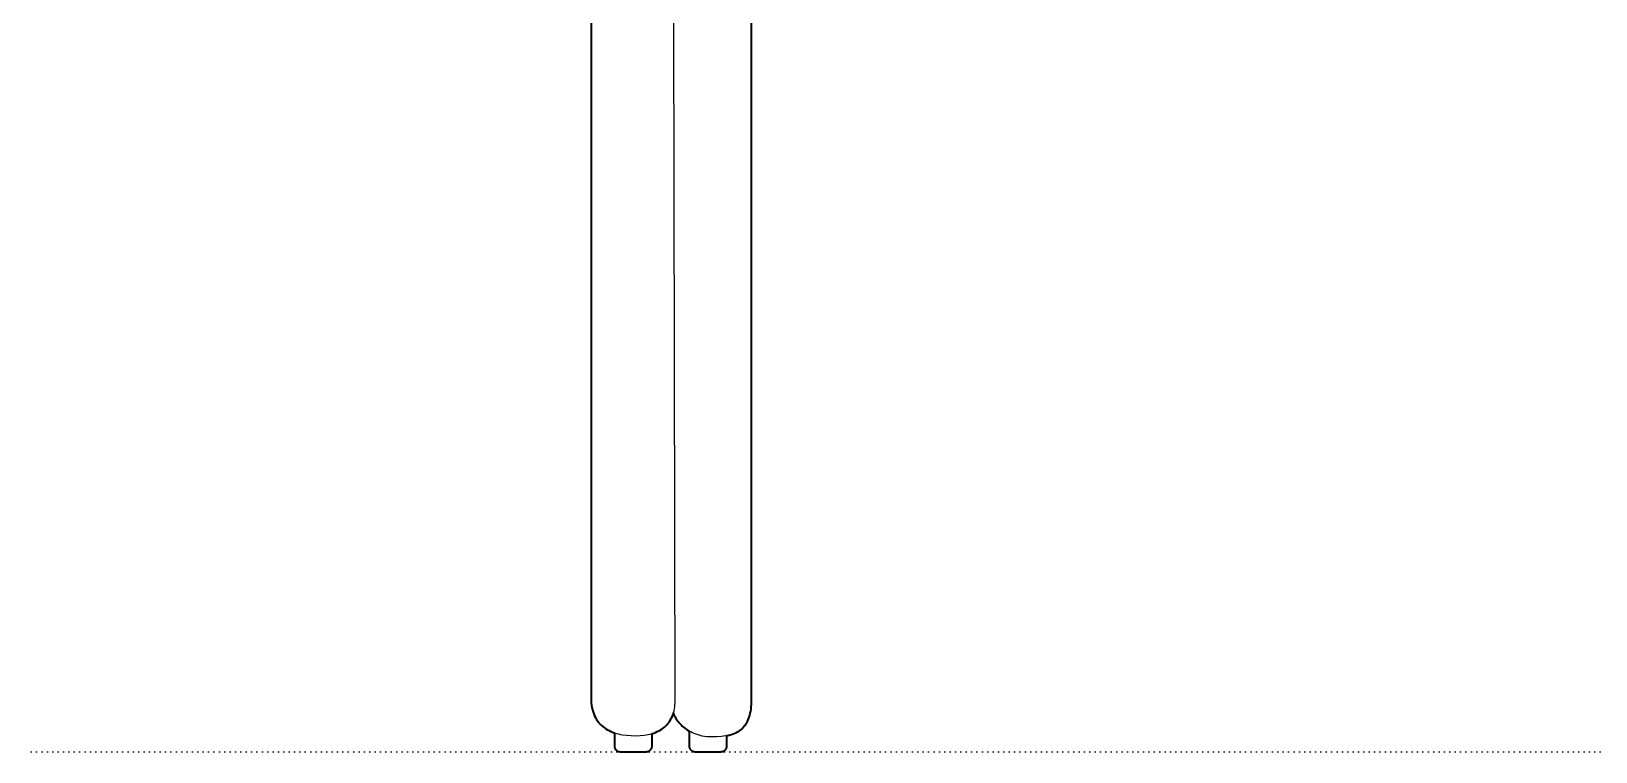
# Model space of a CAD drawing. Header units: millimetres. Extents: x 0 to 1881, y -1115 to 723.
# Drawn here: x 0 to 320.3, y 0 to 147.4 of the extents above; entities that cross this region are included whole.
import ezdxf

# ---------------------------------------------------------------- set-up
doc = ezdxf.new("R2010")
doc.units = ezdxf.units.MM
doc.linetypes.add('Dots', pattern=[1, 0, -1])
doc.layers.add('Blocks', color=7, linetype='Continuous')
for name, color, linetype, lineweight, true_color in [('Blocks$Inner', 7, 'Continuous', 25, 0x007f00), ('Blocks$Outline', 7, 'Continuous', 35, 0xff3f3f), ('Groud', 7, 'Dots', 25, 0x243775)]:
    doc.layers.add(name, color=color, linetype=linetype, lineweight=lineweight, true_color=true_color)

# ---------------------------------------------------------------- blocks, each defined once
blk = doc.blocks.new('PK4 Lounge Chair Front')
at = {"layer": 'Blocks$Inner'}
for points in [[(114.6, 426.79), (114.6, 11.11), (114.61, 10.56), (114.64, 10.03), (114.7, 9.52), (114.78, 9.04), (114.89, 8.58), (115.01, 8.15), (115.16, 7.73), (115.32, 7.34), (115.5, 6.97), (115.71, 6.62), (115.93, 6.29), (116.17, 5.98), (116.42, 5.68), (116.69, 5.41), (116.98, 5.16), (117.29, 4.92), (117.6, 4.71), (117.93, 4.5), (118.28, 4.32), (118.64, 4.15), (119.01, 4), (119.39, 3.87), (119.78, 3.75), (120.18, 3.64), (120.6, 3.55), (121.02, 3.47), (121.89, 3.35), (122.78, 3.28), (123.71, 3.26), (124.62, 3.29), (125.48, 3.37), (125.9, 3.43), (126.3, 3.51), (126.69, 3.6), (127.07, 3.7), (127.44, 3.82), (127.79, 3.95), (128.13, 4.1), (128.45, 4.25), (128.77, 4.43), (129.07, 4.62), (129.35, 4.82), (129.62, 5.04), (129.88, 5.27), (130.12, 5.51), (130.34, 5.77), (130.55, 6.05), (130.75, 6.34), (130.93, 6.64), (131.09, 6.96), (131.24, 7.3), (131.37, 7.65), (131.48, 8.01), (131.58, 8.39), (131.66, 8.78), (131.72, 9.19), (131.77, 9.61), (131.8, 10.05), (131.8, 10.51), (131.15, 358.86)], [(147.46, 358.91), (147.46, 10.72), (147.43, 9.68), (147.39, 9.2), (147.34, 8.73), (147.28, 8.29), (147.19, 7.87), (147.1, 7.47), (146.98, 7.08), (146.85, 6.72), (146.71, 6.38), (146.55, 6.06), (146.37, 5.75), (146.18, 5.46), (145.97, 5.2), (145.86, 5.07), (145.75, 4.94), (145.63, 4.82), (145.5, 4.71), (145.38, 4.6), (145.25, 4.49), (144.97, 4.29), (144.68, 4.11), (144.37, 3.94), (144.05, 3.79), (143.7, 3.65), (143.34, 3.52), (142.97, 3.42), (142.57, 3.32), (142.16, 3.24), (141.73, 3.17), (141.28, 3.12), (140.33, 3.05), (139.31, 3.02), (138.79, 3.04), (138.29, 3.07), (137.81, 3.13), (137.35, 3.21), (136.91, 3.31), (136.49, 3.43), (136.09, 3.56), (135.7, 3.71), (135.34, 3.87), (134.99, 4.04), (134.66, 4.23), (134.35, 4.42), (134.05, 4.62), (133.77, 4.83), (133.51, 5.04), (133.27, 5.25), (133.04, 5.47), (132.83, 5.69), (132.64, 5.9), (132.46, 6.12), (132.29, 6.33), (132.15, 6.53), (131.9, 6.92), (131.79, 7.1), (131.7, 7.26), (131.63, 7.42), (131.57, 7.56), (131.52, 7.68), (131.49, 7.79), (131.48, 7.84), (131.47, 7.88), (131.47, 7.89), (131.47, 7.89), (131.47, 7.89), (131.47, 7.89), (131.47, 7.89), (131.47, 7.89), (131.47, 7.9)], [(119.36, 3.88), (119.36, 1.21), (119.36, 1.18), (119.36, 1.15), (119.36, 1.12), (119.36, 1.08), (119.37, 1.02), (119.38, 0.97), (119.4, 0.91), (119.41, 0.85), (119.43, 0.79), (119.45, 0.74), (119.48, 0.69), (119.5, 0.63), (119.53, 0.58), (119.56, 0.53), (119.6, 0.49), (119.63, 0.44), (119.67, 0.4), (119.71, 0.35), (119.75, 0.31), (119.8, 0.28), (119.84, 0.24), (119.89, 0.21), (119.94, 0.18), (119.99, 0.15), (120.04, 0.12), (120.1, 0.1), (120.15, 0.07), (120.21, 0.05), (120.26, 0.04), (120.32, 0.02), (120.38, 0.01), (120.44, 0.01), (120.5, 0), (120.56, 0), (125.9, 0), (125.96, 0), (126.02, 0.01), (126.08, 0.01), (126.14, 0.02), (126.2, 0.04), (126.25, 0.05), (126.31, 0.07), (126.36, 0.1), (126.42, 0.12), (126.47, 0.15), (126.52, 0.18), (126.57, 0.21), (126.62, 0.24), (126.66, 0.28), (126.71, 0.31), (126.75, 0.35), (126.79, 0.4), (126.83, 0.44), (126.86, 0.49), (126.9, 0.53), (126.93, 0.58), (126.96, 0.63), (126.98, 0.69), (127.01, 0.74), (127.03, 0.79), (127.05, 0.85), (127.06, 0.91), (127.08, 0.97), (127.09, 1.02), (127.1, 1.08), (127.1, 1.15), (127.1, 1.21), (127.1, 3.73)], [(134.66, 4.22), (134.66, 1.21), (134.67, 1.15), (134.67, 1.13), (134.67, 1.13), (134.67, 1.13), (134.67, 1.12), (134.67, 1.12), (134.67, 1.12), (134.67, 1.12), (134.67, 1.12)], [(134.72, 0.86), (134.72, 0.86), (134.72, 0.85), (134.72, 0.85), (134.72, 0.85), (134.72, 0.85), (134.74, 0.79), (134.76, 0.74), (134.78, 0.69), (134.81, 0.63), (134.84, 0.58), (134.87, 0.53), (134.91, 0.49), (134.94, 0.44), (134.98, 0.4), (135.02, 0.35), (135.06, 0.31), (135.11, 0.28), (135.15, 0.24), (135.2, 0.21), (135.25, 0.18), (135.3, 0.15), (135.35, 0.12), (135.4, 0.1), (135.46, 0.07), (135.51, 0.05), (135.57, 0.04), (135.63, 0.02), (135.69, 0.01), (135.75, 0.01), (135.81, 0), (135.87, 0), (141.2, 0), (141.26, 0), (141.33, 0.01), (141.39, 0.01), (141.45, 0.02), (141.5, 0.04), (141.56, 0.05), (141.62, 0.07), (141.67, 0.1), (141.73, 0.12), (141.78, 0.15), (141.83, 0.18), (141.88, 0.21), (141.92, 0.24), (141.97, 0.28), (142.01, 0.31), (142.06, 0.35), (142.1, 0.4), (142.13, 0.44), (142.17, 0.49), (142.2, 0.53), (142.24, 0.58), (142.26, 0.63), (142.29, 0.69), (142.32, 0.74), (142.34, 0.79), (142.36, 0.85), (142.37, 0.91), (142.39, 0.97), (142.4, 1.02), (142.4, 1.08), (142.41, 1.15), (142.41, 1.21), (142.41, 3.29)], [(134.67, 1.12), (134.67, 1.12), (134.67, 1.12), (134.67, 1.12), (134.67, 1.12), (134.67, 1.12), (134.67, 1.08), (134.67, 1.05), (134.68, 1.02), (134.69, 0.97), (134.7, 0.91), (134.71, 0.88), (134.71, 0.86), (134.72, 0.86)]]:
    blk.add_lwpolyline(points, dxfattribs=at)
at = {"layer": 'Blocks$Outline'}
for points in [[(142.41, 3.29), (142.57, 3.32), (142.97, 3.42), (143.34, 3.52), (143.7, 3.65), (144.05, 3.79), (144.37, 3.94), (144.68, 4.11), (144.97, 4.29), (145.25, 4.49), (145.38, 4.6), (145.5, 4.71), (145.63, 4.82), (145.75, 4.94), (145.86, 5.07), (145.97, 5.2), (146.18, 5.46), (146.37, 5.75), (146.55, 6.06), (146.71, 6.38), (146.85, 6.72), (146.98, 7.08), (147.1, 7.47), (147.19, 7.87), (147.28, 8.29), (147.34, 8.73), (147.39, 9.2), (147.43, 9.68), (147.46, 10.72), (147.46, 228.54)], [(114.6, 226.87), (114.6, 11.11), (114.61, 10.56), (114.64, 10.03), (114.7, 9.52), (114.78, 9.04), (114.89, 8.58), (115.01, 8.15), (115.16, 7.73), (115.32, 7.34), (115.5, 6.97), (115.71, 6.62), (115.93, 6.29), (116.17, 5.98), (116.42, 5.68), (116.69, 5.41), (116.98, 5.16), (117.29, 4.92), (117.6, 4.71), (117.93, 4.5), (118.28, 4.32), (118.64, 4.15), (119.01, 4), (119.36, 3.88)], [(127.1, 3.71), (127.44, 3.82), (127.79, 3.95), (128.13, 4.1), (128.45, 4.25), (128.77, 4.43), (129.07, 4.62), (129.35, 4.82), (129.62, 5.04), (129.88, 5.27), (130.12, 5.51), (130.34, 5.77), (130.55, 6.05), (130.75, 6.34), (130.93, 6.64), (131.09, 6.96), (131.24, 7.3), (131.37, 7.65), (131.46, 7.94)], [(131.46, 7.94), (131.46, 7.93), (131.47, 7.91), (131.47, 7.9), (131.47, 7.9), (131.47, 7.89)], [(131.47, 7.89), (131.47, 7.89), (131.47, 7.89), (131.47, 7.89), (131.47, 7.89), (131.47, 7.89), (131.47, 7.88), (131.48, 7.84), (131.49, 7.79), (131.52, 7.68), (131.57, 7.56), (131.63, 7.42), (131.7, 7.26), (131.79, 7.1), (131.9, 6.92), (132.15, 6.53), (132.29, 6.33), (132.46, 6.12), (132.64, 5.9), (132.83, 5.69), (133.04, 5.47), (133.27, 5.25), (133.51, 5.04), (133.77, 4.83), (134.05, 4.62), (134.35, 4.42), (134.66, 4.23), (134.66, 4.22)], [(119.36, 3.88), (119.36, 1.21), (119.36, 1.18), (119.36, 1.15), (119.36, 1.12), (119.36, 1.08), (119.37, 1.02), (119.38, 0.97), (119.4, 0.91), (119.41, 0.85), (119.43, 0.79), (119.45, 0.74), (119.48, 0.69), (119.5, 0.63), (119.53, 0.58), (119.56, 0.53), (119.6, 0.49), (119.63, 0.44), (119.67, 0.4), (119.71, 0.35), (119.75, 0.31), (119.8, 0.28), (119.84, 0.24), (119.89, 0.21), (119.94, 0.18), (119.99, 0.15), (120.04, 0.12), (120.1, 0.1), (120.15, 0.07), (120.21, 0.05), (120.26, 0.04), (120.32, 0.02), (120.38, 0.01), (120.44, 0.01), (120.5, 0), (120.56, 0), (125.9, 0), (125.96, 0), (126.02, 0.01), (126.08, 0.01), (126.14, 0.02), (126.2, 0.04), (126.25, 0.05), (126.31, 0.07), (126.36, 0.1), (126.42, 0.12), (126.47, 0.15), (126.52, 0.18), (126.57, 0.21), (126.62, 0.24), (126.66, 0.28), (126.71, 0.31), (126.75, 0.35), (126.79, 0.4), (126.83, 0.44), (126.86, 0.49), (126.9, 0.53), (126.93, 0.58), (126.96, 0.63), (126.98, 0.69), (127.01, 0.74), (127.03, 0.79), (127.05, 0.85), (127.06, 0.91), (127.08, 0.97), (127.09, 1.02), (127.1, 1.08), (127.1, 1.15), (127.1, 1.21), (127.1, 3.71)], [(134.66, 4.22), (134.66, 1.21), (134.67, 1.15), (134.67, 1.13), (134.67, 1.13), (134.67, 1.13), (134.67, 1.12), (134.67, 1.12), (134.67, 1.12), (134.67, 1.12)], [(134.72, 0.86), (134.72, 0.86), (134.72, 0.85), (134.72, 0.85), (134.72, 0.85), (134.72, 0.85), (134.74, 0.79), (134.76, 0.74), (134.78, 0.69), (134.81, 0.63), (134.84, 0.58), (134.87, 0.53), (134.91, 0.49), (134.94, 0.44), (134.98, 0.4), (135.02, 0.35), (135.06, 0.31), (135.11, 0.28), (135.15, 0.24), (135.2, 0.21), (135.25, 0.18), (135.3, 0.15), (135.35, 0.12), (135.4, 0.1), (135.46, 0.07), (135.51, 0.05), (135.57, 0.04), (135.63, 0.02), (135.69, 0.01), (135.75, 0.01), (135.81, 0), (135.87, 0), (141.2, 0), (141.26, 0), (141.33, 0.01), (141.39, 0.01), (141.45, 0.02), (141.5, 0.04), (141.56, 0.05), (141.62, 0.07), (141.67, 0.1), (141.73, 0.12), (141.78, 0.15), (141.83, 0.18), (141.88, 0.21), (141.92, 0.24), (141.97, 0.28), (142.01, 0.31), (142.06, 0.35), (142.1, 0.4), (142.13, 0.44), (142.17, 0.49), (142.2, 0.53), (142.24, 0.58), (142.26, 0.63), (142.29, 0.69), (142.32, 0.74), (142.34, 0.79), (142.36, 0.85), (142.37, 0.91), (142.39, 0.97), (142.4, 1.02), (142.4, 1.08), (142.41, 1.15), (142.41, 1.21), (142.41, 3.29)], [(134.67, 1.12), (134.67, 1.12), (134.67, 1.12), (134.67, 1.12), (134.67, 1.12), (134.67, 1.12), (134.67, 1.08), (134.67, 1.05), (134.68, 1.02), (134.69, 0.97), (134.7, 0.91), (134.71, 0.88), (134.71, 0.86)], [(134.71, 0.86), (134.71, 0.86), (134.72, 0.86), (134.72, 0.86), (134.72, 0.86), (134.72, 0.86), (134.72, 0.86)]]:
    blk.add_lwpolyline(points, dxfattribs=at)

msp = doc.modelspace()

# ---------------------------------------------------------------- linework, layer by layer
at = {"layer": 'Groud'}
msp.add_lwpolyline([(0, 0), (814.04, 0)], dxfattribs=at)

# ---------------------------------------------------------------- block references
at = {"layer": 'Blocks'}
msp.add_blockref('PK4 Lounge Chair Front', (0, 0), dxfattribs=at)

doc.saveas('drawing.dxf')
